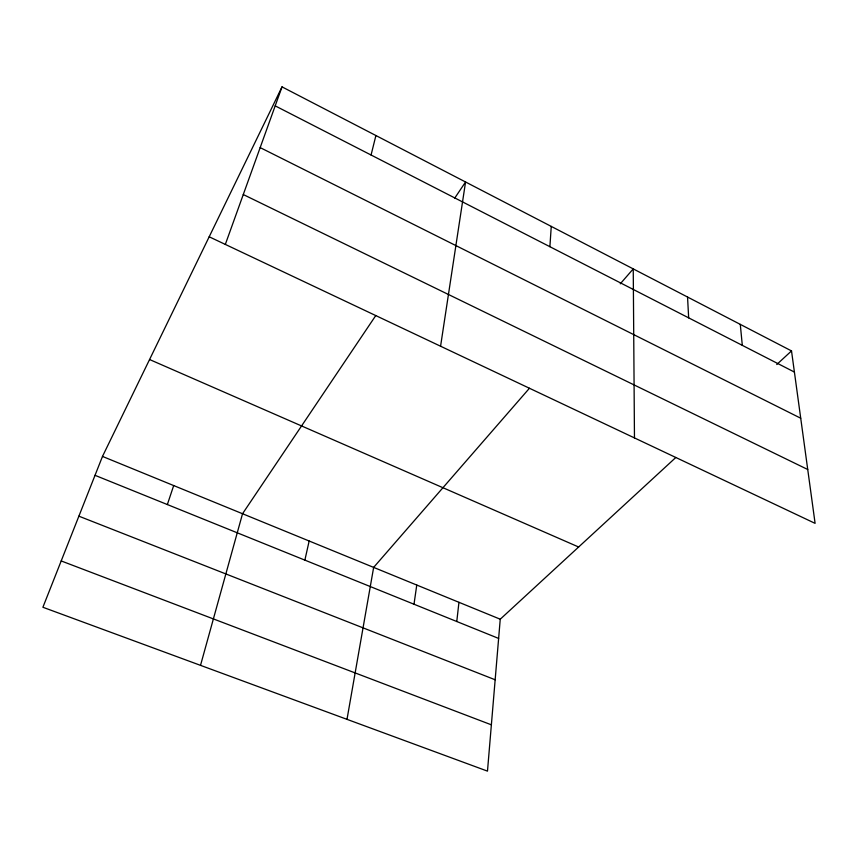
<?xml version="1.0" encoding="UTF-8"?>
<svg xmlns="http://www.w3.org/2000/svg" width="858" height="858" viewBox="0 0 858 858"><rect width="100%" height="100%" fill="white"/><g stroke="black" fill="none" stroke-linecap="round" stroke-linejoin="round"><path stroke-width="1.29" d="M549.892 246.696L551.254 226.405M675.836 457.475L500.246 619.208L487.483 771.128L42.9 607.26L102.488 456.424L282.025 86.873L791.516 350.922L815.1 523.359L209.191 236.787M456.778 621.514L458.944 602.316M414.006 604.225L416.763 585.049M440.572 346.246L465.562 181.993L454.568 198.359M346.997 719.347L373.648 567.395L529.45 388.245M304.869 560.124L309.159 541.001M371.064 155.019L375.911 135.532M200.515 665.358L242.535 513.738L375.772 315.562M167.353 504.547L173.691 485.564M225.311 244.455L282.025 86.873M620.28 283.816L633.247 268.897L634.47 437.945M776.758 364.511L791.516 350.922M61.197 560.939L491.366 724.817M78.882 516.173L495.152 679.772M95.023 475.321L498.627 638.427M102.488 456.424L500.246 619.208M149.56 359.523L578.635 547.007M243.275 194.541L807.732 469.508M260.167 147.608L800.718 418.221M275.193 105.856L794.411 372.072M740.282 324.367L742.309 345.356M687.548 297.04L688.663 317.857"/></g></svg>
